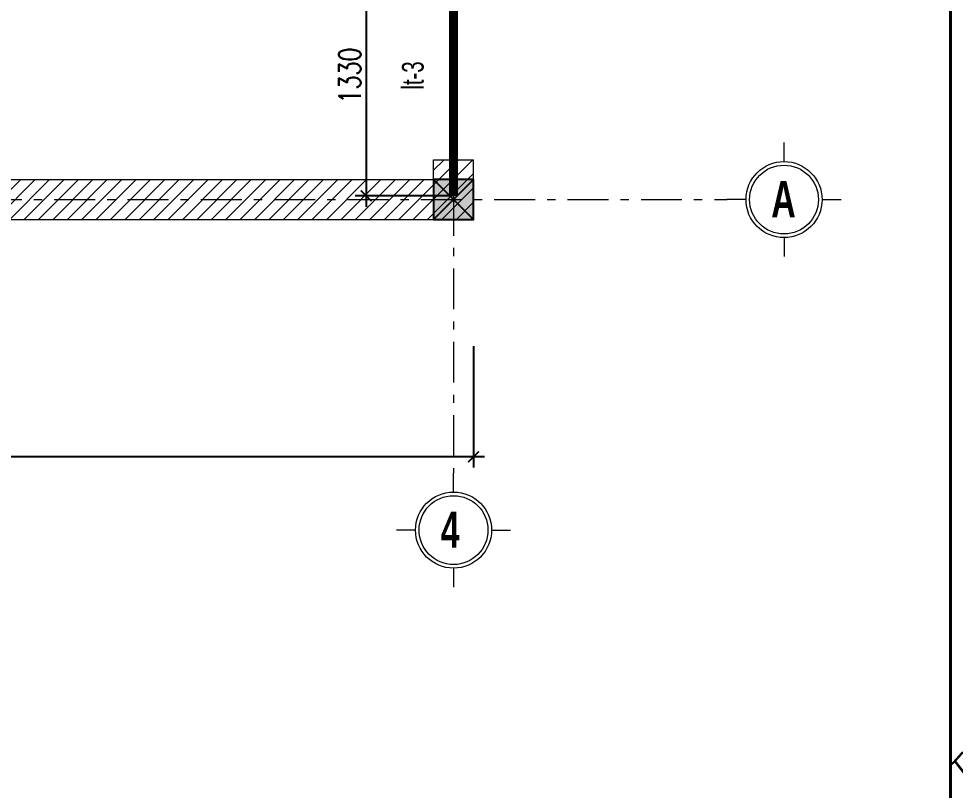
# Model space of a CAD drawing. Extents: x -2098986 to 943, y -1296280 to 73591.
# Drawn here: x -1677222 to -1672050, y -1272718 to -1268458 of the extents above; entities that cross this region are included whole.
import ezdxf
from ezdxf.enums import TextEntityAlignment as Align

# ---------------------------------------------------------------- set-up
doc = ezdxf.new("R2010")
doc.units = 0
doc.header["$LTSCALE"] = 150
doc.header["$PDMODE"] = 35
doc.linetypes.add('_Tim', pattern=[9, 5, -1.5, 1, -1.5])
doc.linetypes.add('CENTER2', pattern=[1.125, 0.75, -0.125, 0.125, -0.125])
doc.layers.get('0').update_dxf_attribs({"lineweight": 18})
doc.layers.get('Defpoints').update_dxf_attribs({"lineweight": 18})
for name, color, linetype, lineweight in [('05.Text', 253, 'Continuous', 18), ('10.truc', 250, 'CENTER2', 20), ('11.Khung bo', 32, 'Continuous', 50), ('LS - LANH TO', 3, 'Continuous', 35), ('LS-DIM', 251, 'Continuous', 13), ('LS-TRUC', 108, '_Tim', 9)]:
    doc.layers.add(name, color=color, linetype=linetype, lineweight=lineweight)
doc.layers.add('DIM', color=1, linetype='Continuous')
doc.layers.add('HATCH', color=8, linetype='Continuous')
doc.styles.add('AVANTHB', font='')
doc.styles.add('LT', font='vnromadi.shx', dxfattribs={"width": 0.7})
doc.styles.add('VnAvantH', font='')
doc.styles.add('vnsimpli', font='vnsimli.shx', dxfattribs={"width": 0.75})
doc.styles.get('AVANTHB').set_extended_font_data('.VnAvantH', bold=True)
doc.styles.get('VnAvantH').set_extended_font_data('.VnAvantH')
doc.dimstyles.new('D-KHLT', dxfattribs={"dimtxt": 150, "dimasz": 0, "dimexe": 0, "dimexo": 0, "dimgap": 0, "dimtad": 1, "dimdec": 0, "dimlfac": 0.1, "dimzin": 0, "dimdsep": 46, "dimtxsty": 'LT', "dimblk1": 'ARCHTICK', "dimblk2": 'ARCHTICK', "dimsah": 1, "dimcen": 0, "dimsd1": 1, "dimsd2": 1, "dimclrd": 256, "dimclre": 256, "dimclrt": 60, "dimadec": 0, "dimazin": 0, "dimtfac": 0.02, "dimtdec": 0, "dimtix": 1, "dimtmove": 2, "dimatfit": 3, "dimldrblk": 'ARCHTICK', "dimfxl": 100, "dimtolj": 1, "dimtzin": 0, "dimarcsym": 0})
doc.dimstyles.new('D100(120)', dxfattribs={"dimtxt": 120, "dimasz": 60, "dimexe": 60, "dimexo": 0, "dimgap": 30, "dimtad": 1, "dimdec": 0, "dimdsep": 46, "dimtxsty": 'vnsimpli', "dimblk": 'ARCHTICK', "dimcen": 0, "dimdle": 60, "dimclrd": 256, "dimclre": 256, "dimclrt": 60, "dimadec": 0, "dimazin": 0, "dimtfac": 1, "dimtdec": 0, "dimtix": 1, "dimtmove": 0, "dimatfit": 3, "dimfxl": 1, "dimarcsym": 0})

# ---------------------------------------------------------------- blocks, each defined once
blk = doc.blocks.new('100')
at = {"layer": '11.Khung bo', "const_width": 26.7}
blk.add_lwpolyline([(1860913, -945239.8), (1860913, -916940.1), (1896062.6, -916940.1), (1896062.6, -945239.8)], close=True, dxfattribs=at)
blk.add_lwpolyline([(1860913, -945239.8), (1860913, -916940.1), (1896062.6, -916940.1), (1896062.6, -945239.8)], close=True, dxfattribs=at)
blk.add_lwpolyline([(1860913, -945239.8), (1860913, -916940.1), (1896062.6, -916940.1), (1896062.6, -945239.8)], close=True, dxfattribs=at)
at = {"layer": '05.Text', "style": 'VnAvantH'}
blk.add_text('KTS.lª thÕ trinh', height=197.998, dxfattribs=at).set_placement((1898428.2, -936733.2), align=Align.RIGHT)
blk = doc.blocks.new('DANHTRUC')
for p, q in [((980383, -947347), (980383, -947137)), ((979963, -947767), (979753, -947767)), ((980803, -947767), (981013, -947767)), ((980383, -948187), (980383, -948397))]:
    blk.add_line(p, q)
for radius in [420, 380]:
    blk.add_circle((980383, -947767), radius)
blk = doc.blocks.new('_ArchTick')
at = {"layer": 'DIM', "color": 0, "const_width": 0.15}
blk.add_lwpolyline([(-0.5, -0.5), (0.5, 0.5)], dxfattribs=at)
blk = doc.blocks.new('*D744')
at = {"layer": 'Defpoints', "color": 0, "transparency": 16777216}
for p in [(-1939457, -1056794), (-1924457, -1056794), (-1939457, -1057404)]:
    blk.add_point(p, dxfattribs=at)
at = {"layer": 'LS-DIM', "lineweight": -2, "transparency": 16777216}
for p, q in [((-1939457, -1056794), (-1939457, -1057464)), ((-1924457, -1056794), (-1924457, -1057464)), ((-1924397, -1057404), (-1939517, -1057404))]:
    blk.add_line(p, q, dxfattribs=at)
at = {"layer": 'LS-DIM', "lineweight": -2, "transparency": 16777216, "xscale": 60, "yscale": 60, "zscale": 60, "rotation": 180}
blk.add_blockref('_ArchTick', (-1939457, -1057404), dxfattribs=at)
at = {"layer": 'LS-DIM', "lineweight": -2, "transparency": 16777216, "xscale": 60, "yscale": 60, "zscale": 60}
blk.add_blockref('_ArchTick', (-1924457, -1057404), dxfattribs=at)
at = {"layer": 'LS-DIM', "color": 60, "transparency": 16777216, "insert": (-1931956, -1057314), "char_height": 120, "attachment_point": 5, "style": 'vnsimpli'}
blk.add_mtext('15000', dxfattribs=at)
blk = doc.blocks.new('21321323')
at = {"layer": 'LS-DIM', "ltscale": 50}
h = blk.add_hatch(dxfattribs=at)
h.set_pattern_fill('TUONGXAY', color=256, scale=450, style=0)
h.set_pattern_definition([(45, (-2488308.19, -931829.044), (-39.7747564, 39.7747564), [])])
h.paths.add_polyline_path([(-1933900.1875, -948758.1625), (-1934120.1875, -948758.1625), (-1934120.1875, -948868.1625), (-1948680.1875, -948868.1625), (-1948900.1875, -948868.1625), (-1948900.1875, -949088.1625), (-1933900.1875, -949088.1625)])
at = {"layer": 'LS-DIM'}
for points in [[(-1948900.1875, -948868.1625), (-1948900.1875, -949088.1625), (-1933900.1875, -949088.1625), (-1933900.1875, -948758.1625)], [(-1948680.1875, -948868.1625), (-1948680.1875, -948868.1625), (-1934120.1875, -948868.1625), (-1934120.1875, -948758.1625)], [(-1934120.1875, -948758.1625), (-1933900.1875, -948758.1625)]]:
    blk.add_lwpolyline(points, dxfattribs=at)
blk = doc.blocks.new('*D1880')
at = {"layer": 'Defpoints', "color": 0, "transparency": 16777216}
for p in [(-1674820.2, -1268106.2), (-1675303.2, -1269436.2), (-1674820.2, -1269436.2)]:
    blk.add_point(p, dxfattribs=at)
at = {"layer": 'LS-DIM', "lineweight": -2, "transparency": 16777216}
for p, q in [((-1675303.2, -1268046.2), (-1675303.2, -1269496.2)), ((-1674820.2, -1268106.2), (-1675363.2, -1268106.2)), ((-1674820.2, -1269436.2), (-1675363.2, -1269436.2))]:
    blk.add_line(p, q, dxfattribs=at)
at = {"layer": 'LS-DIM', "lineweight": -2, "transparency": 16777216, "xscale": 60, "yscale": 60, "zscale": 60}
for p, rotation in [((-1675303.2, -1268106.2), 90), ((-1675303.2, -1269436.2), 270)]:
    blk.add_blockref('_ArchTick', p, dxfattribs=dict(at, rotation=rotation))
at = {"layer": 'LS-DIM', "color": 60, "transparency": 16777216, "insert": (-1675393.2, -1268771.2), "char_height": 120, "attachment_point": 5, "rotation": 90, "style": 'vnsimpli'}
blk.add_mtext('1330', dxfattribs=at)
blk = doc.blocks.new('*D1881')
at = {"layer": 'Defpoints', "color": 0, "transparency": 16777216}
for p in [(-1674820.2, -1268106.2), (-1674984.6, -1269436.2), (-1674820.2, -1269436.2)]:
    blk.add_point(p, dxfattribs=at)
at = {"layer": 'LS-DIM', "lineweight": -2, "transparency": 16777216}
for p, q in [((-1674820.2, -1268106.2), (-1674984.6, -1268106.2)), ((-1674820.2, -1269436.2), (-1674984.6, -1269436.2))]:
    blk.add_line(p, q, dxfattribs=at)
at = {"layer": 'LS-DIM', "color": 60, "transparency": 16777216, "insert": (-1675044.6, -1268771.2), "char_height": 120, "attachment_point": 5, "rotation": 90, "style": 'LT'}
blk.add_mtext('\\A1;lt-3', dxfattribs=at)
blk = doc.blocks.new('qqqe213123213')
at = {"layer": 'HATCH'}
h = blk.add_hatch(color=256, dxfattribs=at)
h.dxf.hatch_style = 1
h.paths.add_polyline_path([(-1924677, -1056094), (-1924457, -1056094), (-1924457, -1055874), (-1924677, -1055874)])
at = {"layer": 'DIM'}
for p, q in [((-1924677, -1055874), (-1924457, -1056094)), ((-1924677, -1056094), (-1924457, -1055874))]:
    blk.add_line(p, q, dxfattribs=at)
blk.add_lwpolyline([(-1924677, -1056094), (-1924457, -1056094), (-1924457, -1055874), (-1924677, -1055874)], close=True, dxfattribs=at)
at = {"layer": 'LS-TRUC', "ltscale": 0.3}
for p, q in [((-1924567, -1050694), (-1924567, -1057494)), ((-1941757, -1055984), (-1923057, -1055984))]:
    blk.add_line(p, q, dxfattribs=at)
at = {"layer": '05.Text', "xscale": 0.5, "yscale": 0.5, "zscale": 0.5}
for p in [(-2412933.7, -582100.7), (-2414758.7, -583925.7)]:
    blk.add_blockref('DANHTRUC', p, dxfattribs=at)
at = {"layer": '05.Text', "style": 'AVANTHB', "width": 0.7}
for s, p in [('A', (-1922812.8, -1056081.7)), ('4', (-1924637.8, -1057906.7))]:
    blk.add_text(s, height=200, dxfattribs=at).set_placement(p)
at = {"layer": 'LS-DIM'}
dim = blk.add_linear_dim(base=(-1939457, -1057404), p1=(-1924457, -1056794), p2=(-1939457, -1056794), dimstyle='D100(120)', dxfattribs=at)
dim.commit()
dim.dimension.update_dxf_attribs({"geometry": '*D744', "text_midpoint": (-1931956, -1057404), "dimtype": 128})

msp = doc.modelspace()

# ---------------------------------------------------------------- linework, layer by layer
at = {"layer": 'LS - LANH TO', "linetype": 'Continuous', "const_width": 50}
msp.add_lwpolyline([(-1674820.2, -1269436.2), (-1674820.2, -1268106.2)], dxfattribs=at)

# ---------------------------------------------------------------- block references
at = {"layer": '05.Text', "xscale": 0.6000055114637588, "yscale": 0.6000055114637588, "zscale": 0.6000055114637588}
msp.add_blockref('100', (-2809723.6, -710578.8), dxfattribs=at)
at = {"layer": '10.truc'}
msp.add_blockref('21321323', (259190, -320478), dxfattribs=at)
at = {"layer": 'DIM'}
msp.add_blockref('qqqe213123213', (249746.8, -213472.2), dxfattribs=at)

# ---------------------------------------------------------------- dimensions: what is measured, and where the dimension line sits
at = {"layer": 'LS-DIM'}
dim = msp.add_linear_dim(base=(-1675303.2, -1269436.2), p1=(-1674820.2, -1268106.2), p2=(-1674820.2, -1269436.2), angle=90, dimstyle='D100(120)', dxfattribs=at)
dim.commit()
dim.dimension.update_dxf_attribs({"geometry": '*D1880', "text_midpoint": (-1675393.2, -1268771.2)})
dim = msp.add_linear_dim(base=(-1674984.6, -1269436.2), p1=(-1674820.2, -1268106.2), p2=(-1674820.2, -1269436.2), angle=90, text='lt-3', dimstyle='D-KHLT', override={"dimtxt": 120}, dxfattribs=at)
dim.commit()
dim.dimension.update_dxf_attribs({"geometry": '*D1881', "text_midpoint": (-1675044.6, -1268771.2)})

doc.saveas('drawing.dxf')
